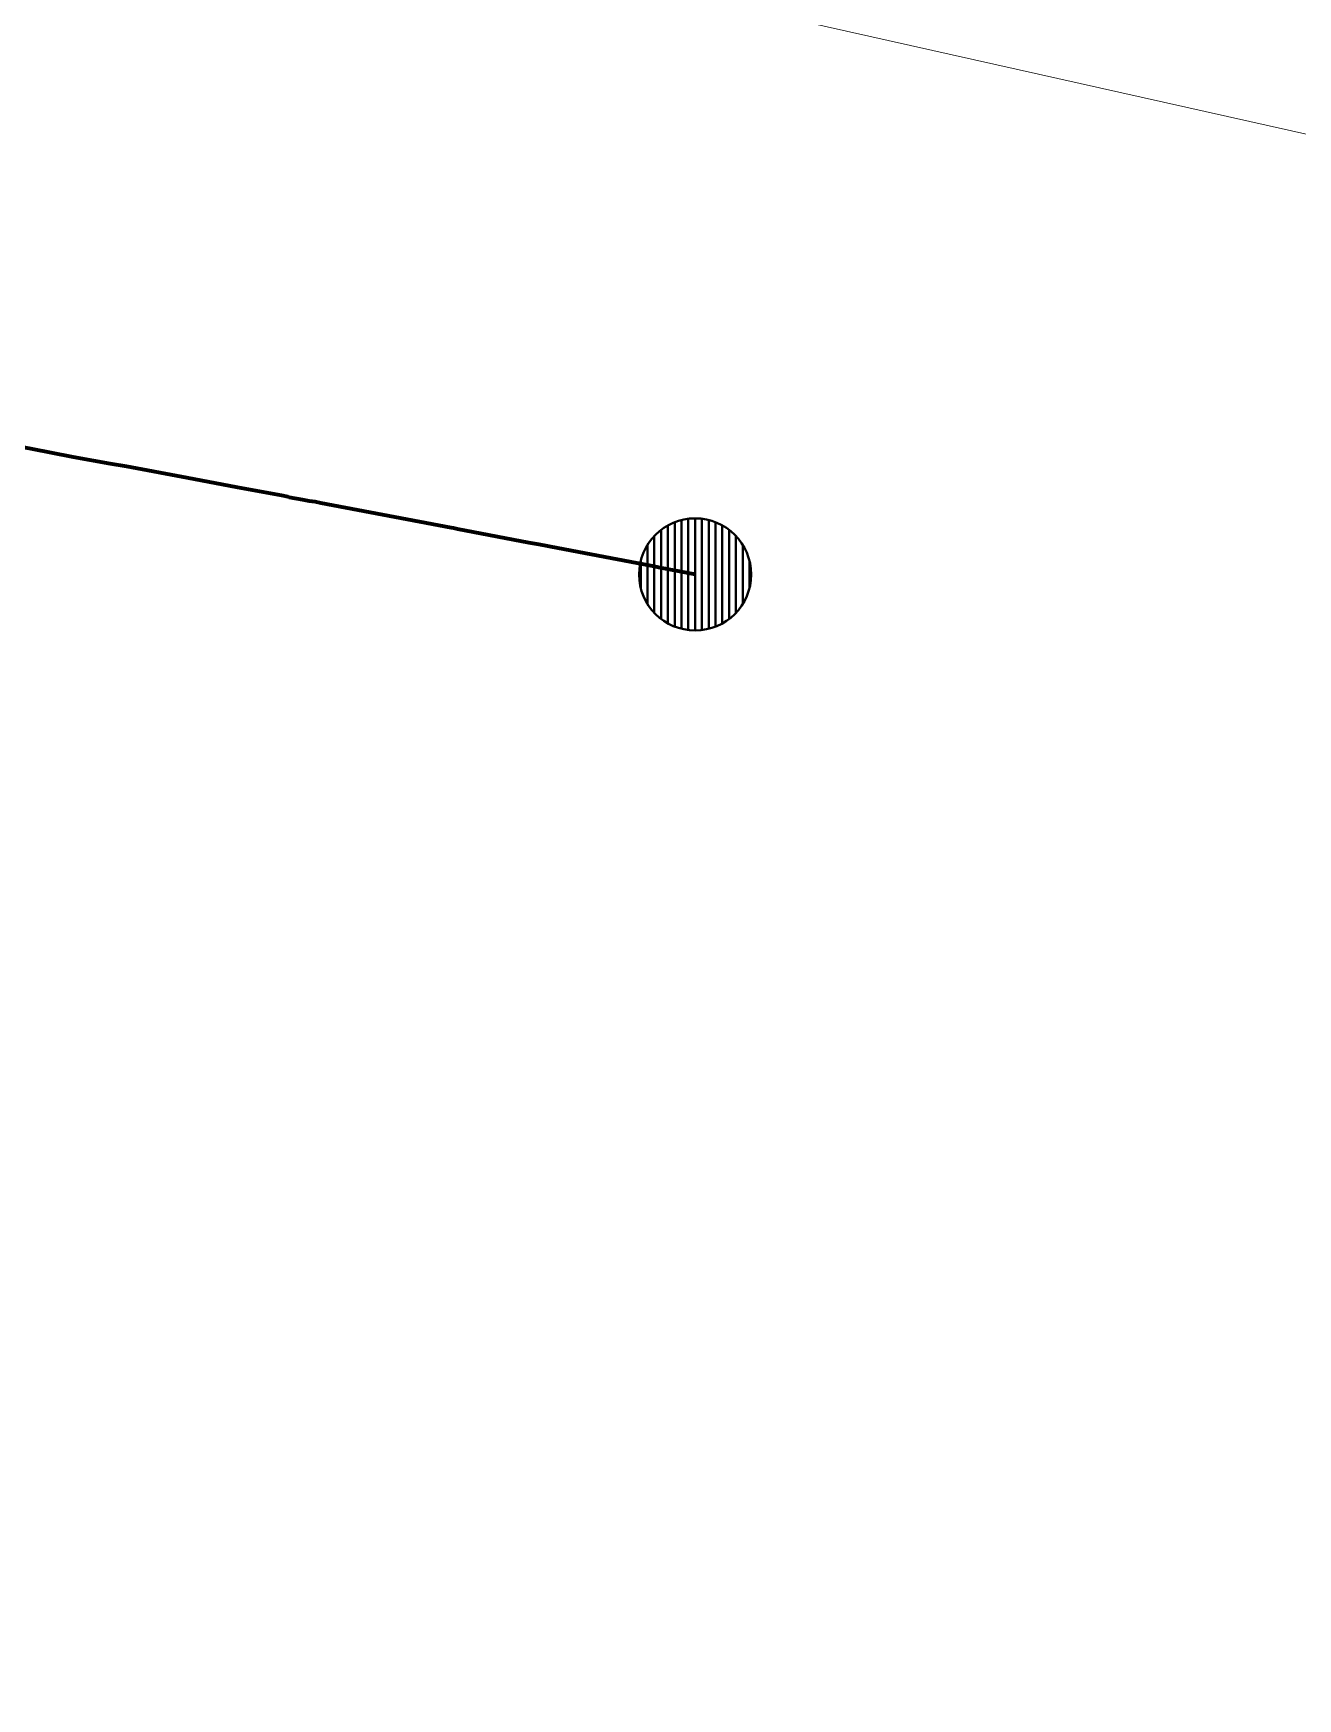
# Model space of a CAD drawing. Header units: metres. Extents: x 599858 to 604937, y 1147506 to 1148114.
# Drawn here: x 602637.45 to 602665.32, y 1147819.47 to 1147856.19 of the extents above; entities that cross this region are included whole.
import ezdxf

# ---------------------------------------------------------------- set-up
doc = ezdxf.new("R2010")
doc.units = ezdxf.units.M
doc.header["$MEASUREMENT"] = 0
doc.linetypes.add('DGN Style 7', pattern=[105.626894, 47.532102, -21.125379, 15.844034, -21.125379])
for name, color, linetype, lineweight in [('TF_E_---_Mast-_2', 1, 'Continuous', 40), ('TF_E_LS-_Kabl-_2', 1, 'DGN Style 7', 70), ('TV_U_APT_SSkrm', 5, 'Continuous', 13)]:
    doc.layers.add(name, color=color, linetype=linetype, lineweight=lineweight)

# ---------------------------------------------------------------- blocks, each defined once
blk = doc.blocks.new('ELMAST_6')
at = {"layer": 'TF_E_---_Mast-_2', "flags": 128}
for points in [[(-0.45, 1.150898), (-0.45, 0), (-0.45, -1.150898)], [(-0.3, 1.198777), (-0.3, 0), (-0.3, -1.198777)], [(-0.15, 1.226608), (-0.15, 0), (-0.15, -1.226608)], [(0, 1.235745), (0, 0), (0, -1.235745)], [(0.15, 1.226608), (0.15, 0), (0.15, -1.226608)], [(0.3, 1.198777), (0.3, 0), (0.3, -1.198777)], [(0.45, 1.150898), (0.45, 0), (0.45, -1.150898)], [(-0.9, 0.846798), (-0.9, 0), (-0.9, -0.846798)], [(-0.75, 0.982124), (-0.75, 0), (-0.75, -0.982124)], [(-0.6, 1.080309), (-0.6, 0), (-0.6, -1.080309)], [(0.6, 1.080309), (0.6, 0), (0.6, -1.080309)], [(0.75, 0.982124), (0.75, 0), (0.75, -0.982124)], [(0.9, 0.846798), (0.9, 0), (0.9, -0.846798)], [(-1.05, 0.651588), (-1.05, 0), (-1.05, -0.651588)], [(1.05, 0.651588), (1.05, 0), (1.05, -0.651588)], [(-1.2, 0.295071), (-1.2, 0), (-1.2, -0.295071)], [(1.2, 0.295071), (1.2, 0), (1.2, -0.295071)]]:
    blk.add_lwpolyline(points, dxfattribs=at)
at = {"layer": 'TF_E_---_Mast-_2'}
blk.add_circle((0, 0), 1.235745, dxfattribs=at)

msp = doc.modelspace()

# ---------------------------------------------------------------- linework, layer by layer
at = {"layer": 'TF_E_LS-_Kabl-_2', "flags": 128}
msp.add_lwpolyline([(602652.04, 1147844.26), (602651.85, 1147844.3), (602651.58, 1147844.35), (602651.27, 1147844.41), (602651.06, 1147844.45), (602649.01, 1147844.84), (602648.59, 1147844.92), (602648.37, 1147844.96), (602646.8, 1147845.26), (602646.71, 1147845.28), (602646.66, 1147845.29), (602645.69, 1147845.47), (602643.79, 1147845.83), (602643.66, 1147845.86), (602643.53, 1147845.88), (602643.380286, 1147845.90855), (602643.09, 1147845.96), (602643.06, 1147845.97), (602642.92, 1147846), (602641.95, 1147846.18), (602640.83, 1147846.39), (602639.5, 1147846.64), (602639.14, 1147846.7), (602638.33, 1147846.85), (602637.39, 1147847.03), (602635.91, 1147847.31), (602635.43, 1147847.4), (602634.78, 1147847.52), (602634.55, 1147847.56), (602633.88, 1147847.69), (602632.81, 1147847.89), (602631.5, 1147848.13), (602631.237435, 1147848.181679), (602630.6, 1147848.32), (602628.41, 1147848.81), (602628.38, 1147848.82), (602627.13, 1147849.1), (602625.6, 1147849.44), (602624.72, 1147849.63), (602624.54, 1147849.67), (602622.97, 1147850.02), (602622.724325, 1147850.083835)], dxfattribs=at)
at = {"layer": 'TV_U_APT_SSkrm', "flags": 128}
msp.add_lwpolyline([(602629.505739, 1147925.424849, 0.040248), (602592.982227, 1147870.233754), (602678.942619, 1147850.958326), (602679.938608, 1147850.735348, 0.015414), (602812.924541, 1147825.23967), (602936.121447, 1147805.535932, -0.016192), (602952.046863, 1147802.457056, 0.016567), (602968.278037, 1147799.331685), (602969.263728, 1147799.176559, 0.017094), (603060.707619, 1147787.972739)], format="xyb", dxfattribs=at)

# ---------------------------------------------------------------- block references
at = {"layer": 'TF_E_---_Mast-_2'}
msp.add_blockref('ELMAST_6', (602652.038383, 1147844.261697), dxfattribs=at)

doc.saveas('drawing.dxf')
